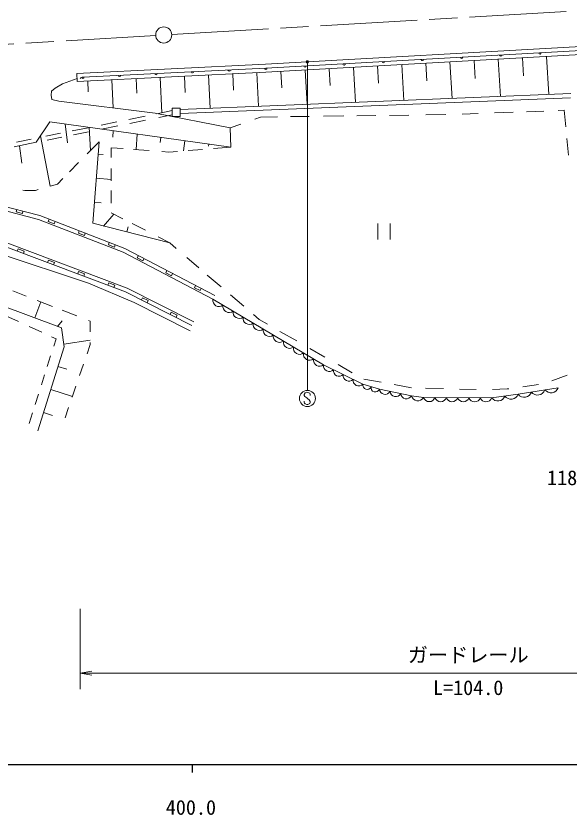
# Model space of a CAD drawing. Units: millimetres, scale not verified. Extents: x 40000 to 680000, y 20000 to 380000.
# Drawn here: x 446140 to 514752, y 198715 to 297816 of the extents above; entities that cross this region are included whole.
import ezdxf
from ezdxf.enums import TextEntityAlignment as Align

# ---------------------------------------------------------------- set-up
doc = ezdxf.new("R2010")
doc.units = ezdxf.units.MM
doc.header["$LTSCALE"] = 1000
doc.linetypes.add('CHAIN', pattern=[18.5, 12, -1.5, 3.5, -1.5])
for name, color, linetype, lineweight in [('M-BGD', 7, 'Continuous', 13), ('M-BMK', 2, 'CHAIN', 13), ('M-BMK-SRVR', 3, 'Continuous', 13), ('M-STR-STR3', 7, 'Continuous', 13), ('M-STR-STRC', 7, 'Continuous', 13), ('M-TTL-BAND', 7, 'Continuous', 25)]:
    doc.layers.add(name, color=color, linetype=linetype, lineweight=lineweight)
doc.styles.add('ＭＳ ゴシック', font='')
doc.styles.get('ＭＳ ゴシック').set_extended_font_data('MS Gothic')

# ---------------------------------------------------------------- blocks, each defined once
blk = doc.blocks.new('filled_dot')
at = {"color": 0, "linetype": 'Continuous', "lineweight": -2, "const_width": 1.25}
blk.add_lwpolyline([(-0.625, 0, 1), (0.625, 0, 1)], format="xyb", close=True, dxfattribs=at)
blk = doc.blocks.new('open_arrow')
at = {"color": 0, "linetype": 'Continuous', "lineweight": -2}
blk.add_lwpolyline([(7.5, 1.25), (0, 0), (7.5, -1.25)], dxfattribs=at)

msp = doc.modelspace()

# ---------------------------------------------------------------- linework, layer by layer
at = {"layer": 'M-BGD'}
for p, q in [((477102, 291838), (550015, 295917)), ((477128, 291338), (550043, 295418)), ((477154, 290839), (550071, 294919)), ((506233, 287833), (505975, 292452)), ((509096, 290373), (508970, 292619)), ((512229, 288073), (511965, 292787)), ((453689, 290693), (477102, 291838)), ((488246, 287110), (488003, 291446)), ((491117, 289487), (490998, 291614)), ((494241, 287351), (493994, 291781)), ((497110, 289782), (496989, 291949)), ((500237, 287592), (499984, 292116)), ((503103, 290078), (502980, 292284)), ((453738, 289694), (453689, 290693)), ((453738, 289694), (477154, 290839)), ((454441, 290229), (477128, 291338)), ((470230, 286387), (470029, 290491)), ((473125, 288600), (473026, 290637)), ((476225, 286628), (476022, 290784)), ((479132, 288896), (479017, 290943)), ((482250, 286870), (482012, 291111)), ((485124, 289191), (485008, 291278)), ((451892, 289395), (451013, 288873)), ((453720, 290056), (451892, 289395)), ((455113, 288414), (455047, 289758)), ((458215, 286404), (458044, 289905)), ((461128, 288250), (461040, 290051)), ((464251, 285814), (464036, 290198)), ((467133, 288305), (467033, 290344)), ((450532, 288484), (450489, 287986)), ((451013, 288873), (450532, 288484)), ((450489, 287986), (450575, 287471)), ((450575, 287471), (451468, 287265)), ((466493, 286237), (514971, 288184)), ((466493, 285737), (514947, 287682)), ((451468, 287265), (463399, 285742)), ((463399, 285742), (472722, 283951)), ((463635, 285689), (465533, 286073)), ((463858, 285224), (465533, 285563)), ((465533, 286362), (466493, 286362)), ((465533, 285362), (465533, 286362)), ((466493, 286362), (466493, 285362)), ((484295, 285385), (486804, 285418)), ((488433, 285439), (490791, 285470)), ((492464, 285492), (494858, 285524)), ((496991, 285552), (499461, 285584)), ((501492, 285634), (503490, 285709)), ((505487, 285785), (507840, 285874)), ((509468, 285936), (511615, 286017)), ((513415, 286086), (514160, 286114)), ((514160, 286114), (514350, 284073)), ((448659, 282149), (450325, 284694)), ((450325, 284694), (472790, 281534)), ((452543, 282103), (452243, 284424)), ((456715, 284289), (458661, 284683)), ((460129, 284980), (462154, 285389)), ((460279, 284500), (462217, 284892)), ((466493, 285362), (465533, 285362)), ((475777, 285029), (476494, 285282)), ((476494, 285282), (478602, 285310)), ((480190, 285331), (482505, 285361)), ((453126, 283563), (455099, 283962)), ((453265, 283081), (455146, 283461)), ((455382, 281137), (455214, 284006)), ((456756, 283787), (458792, 284199)), ((458155, 282804), (458185, 283588)), ((472722, 283951), (474021, 284409)), ((472790, 281534), (472722, 283951)), ((446222, 282166), (448010, 282528)), ((450387, 276695), (449177, 282940)), ((449849, 282900), (451658, 283266)), ((450020, 282424), (451810, 282786)), ((461041, 281241), (461156, 283171)), ((464039, 282129), (464126, 282753)), ((514486, 282618), (514679, 280550)), ((445932, 281597), (448659, 282149)), ((446854, 279570), (446592, 281731)), ((454954, 280700), (456444, 282223)), ((456444, 282223), (455659, 272104)), ((457938, 281477), (457943, 280268)), ((459425, 281363), (457938, 281477)), ((466919, 281072), (467097, 282335)), ((470036, 281689), (470068, 281917)), ((472790, 281534), (470625, 281364)), ((456947, 280622), (456324, 280671)), ((462662, 281117), (460715, 281265)), ((465120, 280931), (464246, 280997)), ((466178, 281014), (465120, 280931)), ((469273, 281257), (467485, 281117)), ((452773, 278470), (453902, 279624)), ((457948, 278915), (457953, 277374)), ((428569, 277852), (448930, 272583)), ((428671, 278342), (449083, 273060)), ((428671, 278342), (449083, 273060)), ((451273, 276938), (451974, 277654)), ((457952, 277535), (456092, 277680)), ((450385, 276694), (451273, 276938)), ((446989, 276200), (447252, 276162)), ((447252, 276162), (448544, 276191)), ((448544, 276191), (448876, 276281)), ((457957, 276183), (457963, 274604)), ((456708, 274623), (455860, 274689)), ((446160, 273507), (446235, 273797)), ((447009, 273597), (446934, 273306)), ((446934, 273306), (446160, 273507)), ((448930, 272583), (459431, 268525)), ((449083, 273060), (459638, 268981)), ((449083, 273060), (459638, 268981)), ((450148, 272327), (450257, 272607)), ((458291, 273246), (457003, 271762)), ((457967, 273413), (459413, 272669)), ((450895, 272039), (450148, 272327)), ((451003, 272318), (450895, 272039)), ((455659, 272104), (465227, 269674)), ((460070, 271651), (459911, 271024)), ((460571, 272072), (462204, 271231)), ((491049, 270096), (491049, 272096)), ((492549, 272096), (492549, 270096)), ((453880, 270885), (453988, 271165)), ((454626, 270597), (453880, 270885)), ((454734, 270877), (454626, 270597)), ((445015, 269664), (459930, 264076)), ((457611, 269443), (457719, 269723)), ((463780, 270420), (465227, 269674)), ((465227, 269674), (466026, 268989)), ((442997, 268707), (455143, 264659)), ((444870, 269185), (459728, 263617)), ((459728, 263617), (444870, 269185)), ((446306, 268647), (446411, 268928)), ((446411, 268928), (447160, 268647)), ((447160, 268647), (447055, 268366)), ((458357, 269155), (457611, 269443)), ((458465, 269435), (458357, 269155)), ((459638, 268981), (470805, 263130)), ((459638, 268981), (470805, 263130)), ((459431, 268525), (470573, 262687)), ((461185, 267832), (461324, 268098)), ((461894, 267461), (461185, 267832)), ((462033, 267727), (461894, 267461)), ((467326, 267872), (468817, 266592)), ((450051, 267243), (450157, 267524)), ((450157, 267524), (450906, 267243)), ((450906, 267243), (450801, 266962)), ((453797, 265840), (453902, 266121)), ((453902, 266121), (454652, 265840)), ((454652, 265840), (454546, 265559)), ((464728, 265976), (464867, 266242)), ((465437, 265605), (464728, 265976)), ((465576, 265870), (465437, 265605)), ((469874, 265686), (471584, 264225)), ((455143, 264659), (460811, 262270)), ((457543, 264436), (457648, 264717)), ((457648, 264717), (458397, 264436)), ((437780, 264370), (451774, 259133)), ((445767, 263727), (447394, 263086)), ((458397, 264436), (458292, 264155)), ((459728, 263617), (467961, 259430)), ((467961, 259430), (459728, 263617)), ((459930, 264076), (468188, 259875)), ((468271, 264119), (468410, 264385)), ((468980, 263748), (468271, 264119)), ((469119, 264014), (468980, 263748)), ((461705, 262612), (461841, 262879)), ((461841, 262879), (462555, 262516)), ((470573, 262687), (484307, 254535)), ((471224, 262301), (470573, 262687)), ((470573, 262687), (484307, 254535)), ((472765, 263216), (474401, 261818)), ((449219, 262368), (448471, 260369)), ((448761, 262548), (450662, 261800)), ((460811, 262270), (467735, 258747)), ((462555, 262516), (462419, 262249)), ((444890, 260644), (446468, 259914)), ((451883, 261319), (453696, 260606)), ((465271, 260798), (465407, 261066)), ((465407, 261066), (466120, 260703)), ((466120, 260703), (465984, 260435)), ((475588, 260803), (476327, 260172)), ((451856, 259991), (451281, 259318)), ((455153, 260032), (455353, 259953)), ((455353, 259953), (455353, 258656)), ((476327, 260172), (477327, 259599)), ((447789, 259303), (449346, 258583)), ((451774, 259133), (452123, 256800)), ((478895, 258700), (480971, 257510)), ((450563, 258020), (451107, 257768)), ((451107, 257768), (450827, 256883)), ((452123, 256800), (448852, 246363)), ((455353, 257600), (452076, 257110)), ((455353, 257064), (454955, 255904)), ((455353, 257308), (455353, 257064)), ((482583, 256586), (484466, 255506)), ((450440, 255658), (450021, 254334)), ((452461, 253996), (451353, 254343)), ((454518, 254634), (454028, 253206)), ((484307, 254535), (489177, 252154)), ((484307, 254535), (489177, 252154)), ((486094, 254573), (487862, 253577)), ((449697, 253309), (449306, 252075)), ((489298, 252769), (491441, 252385)), ((512612, 252577), (514539, 253254)), ((453575, 251889), (453106, 250524)), ((489177, 252154), (491229, 251525)), ((489177, 252154), (491229, 251525)), ((493063, 252095), (495208, 251711)), ((508437, 250896), (513416, 251717)), ((508437, 250896), (513416, 251717)), ((509004, 251827), (510953, 252103)), ((448932, 250891), (448537, 249644)), ((453145, 250637), (450456, 251480)), ((491229, 251525), (495196, 250705)), ((491229, 251525), (495196, 250705)), ((496951, 251663), (499196, 251600)), ((501155, 251546), (503220, 251489)), ((505154, 250458), (508437, 250896)), ((505154, 250458), (508437, 250896)), ((505250, 251497), (507091, 251556)), ((507091, 251556), (507279, 251582)), ((495196, 250705), (496700, 250486)), ((495196, 250705), (496700, 250486)), ((496700, 250486), (505154, 250458)), ((496700, 250486), (505154, 250458)), ((452667, 249247), (452226, 247964)), ((448211, 248613), (447782, 247255)), ((450666, 248270), (449558, 248617))]:
    msp.add_line(p, q, dxfattribs=at)
for centre, radius, start, end in [((496572, 292426), 150, 183.20225, 3.20225), ((501433, 292698), 150, 183.20225, 3.20225), ((506294, 292970), 150, 183.20225, 3.20225), ((511155, 293242), 150, 183.20225, 3.20225), ((481989, 291610), 150, 183.20225, 3.20225), ((486850, 291882), 150, 183.20225, 3.20225), ((491711, 292154), 150, 183.20225, 3.20225), ((458978, 290451), 150, 182.7989, 2.7989), ((463516, 290673), 150, 182.7989, 2.7989), ((468053, 290895), 150, 182.7989, 2.7989), ((472591, 291117), 150, 182.7989, 2.7989), ((477128, 291338), 150, 182.7989, 3.20225), ((454465, 289730), 500, 92.7989, 137.7989), ((454441, 290229), 150, 182.7989, 2.7989), ((471339, 262555), 777, 170.19369, 308.41754), ((472587, 261814), 777, 170.19369, 308.41754), ((473836, 261073), 777, 170.19369, 308.41754), ((475084, 260332), 777, 170.19369, 308.41754), ((476333, 259590), 777, 170.19369, 308.41754), ((477582, 258849), 777, 170.19369, 308.41754), ((478830, 258108), 777, 170.19369, 308.41754), ((480079, 257367), 777, 170.19369, 308.41754), ((481327, 256626), 777, 170.19369, 308.41754), ((482576, 255885), 777, 170.19369, 308.41754), ((483824, 255143), 777, 170.19369, 308.41754), ((485008, 254425), 709, 171.09963, 316.80493), ((486225, 253830), 709, 171.09963, 316.80493), ((487442, 253235), 709, 171.09963, 316.80493), ((488660, 252640), 709, 171.09963, 316.80493), ((489701, 252033), 538, 166.98883, 338.91311), ((490727, 251719), 538, 166.98883, 338.91311), ((512512, 252031), 957, 217.89796, 340.82242), ((491932, 251590), 706, 185.26527, 331.35599), ((493254, 251316), 706, 185.26527, 331.35599), ((494576, 251043), 706, 185.26527, 331.35599), ((507559, 251218), 936, 215.3421, 339.84718), ((509192, 251484), 957, 217.89796, 340.82242), ((510852, 251758), 957, 217.89796, 340.82242), ((495995, 250920), 828, 195.06067, 328.38754), ((497406, 250730), 746, 199.08387, 340.54529), ((498814, 250725), 746, 199.08387, 340.54529), ((500223, 250721), 746, 199.08387, 340.54529), ((501632, 250716), 746, 199.08387, 340.54529), ((503041, 250711), 746, 199.08387, 340.54529), ((504450, 250707), 746, 199.08387, 340.54529), ((505917, 250999), 936, 215.3421, 339.84718)]:
    msp.add_arc(centre, radius, start, end, dxfattribs=at)
for points, knots in [([(186379, 292861), (188736, 293846), (191093, 294831), (193526, 295617), (195609, 296290), (197749, 296817), (199912, 297105), (202658, 297470), (205443, 297450), (208220, 297601), (212194, 297817), (216152, 298385), (220000, 299337), (223793, 300276), (227478, 301587), (231284, 302561), (233668, 303171), (236099, 303648), (238538, 303739), (241577, 303853), (244627, 303367), (247652, 302871), (250564, 302393), (253453, 301905), (256372, 301592), (259488, 301257), (262638, 301122), (265775, 301246), (268446, 301351), (271108, 301645), (273735, 302169), (276187, 302657), (278609, 303345), (280884, 304359), (282901, 305258), (284803, 306413), (286898, 307149), (287740, 307445), (288613, 307673), (289502, 307707), (290319, 307738), (291149, 307606), (291920, 307335), (293657, 306725), (295089, 305414), (296764, 304701), (298264, 304064), (299959, 303907), (301624, 303818), (303094, 303739), (304542, 303714), (305986, 303818), (307881, 303954), (309768, 304313), (311636, 304731), (315817, 305668), (319898, 306904), (324036, 307955), (327718, 308890), (331445, 309678), (335072, 310807), (337603, 311595), (340086, 312549), (342450, 313783), (344411, 314806), (346291, 316022), (348340, 316759), (350606, 317574), (353077, 317805), (355532, 317999), (361359, 318460), (367088, 318716), (372846, 318663), (376719, 318627), (380605, 318451), (384490, 318178), (388879, 317869), (393266, 317435), (397643, 317531), (405190, 317696), (412708, 319437), (419950, 321781), (423005, 322770), (426011, 323866), (428878, 325253), (433348, 327416), (437479, 330286), (441901, 332571), (443936, 333622), (446032, 334549), (448098, 335545), (450215, 336566), (452301, 337659), (454484, 338521), (455917, 339087), (457393, 339555), (458886, 339947), (460016, 340244), (461156, 340499), (462296, 340753)], [0, 0, 0, 0, 1, 1, 1, 2, 2, 2, 3, 3, 3, 4, 4, 4, 5, 5, 5, 6, 6, 6, 7, 7, 7, 8, 8, 8, 9, 9, 9, 10, 10, 10, 11, 11, 11, 12, 12, 12, 13, 13, 13, 14, 14, 14, 15, 15, 15, 16, 16, 16, 17, 17, 17, 18, 18, 18, 19, 19, 19, 20, 20, 20, 21, 21, 21, 22, 22, 22, 23, 23, 23, 24, 24, 24, 25, 25, 25, 26, 26, 26, 27, 27, 27, 28, 28, 28, 29, 29, 29, 30, 30, 30, 31, 31, 31, 32, 32, 32, 33, 33, 33, 33]), ([(186379, 295837), (189116, 296798), (191852, 297760), (194642, 298593), (196680, 299202), (198746, 299742), (200842, 300019), (203828, 300414), (206873, 300275), (209894, 300453), (213585, 300670), (217241, 301359), (220806, 302313), (224679, 303350), (228445, 304700), (232338, 305723), (234114, 306190), (235915, 306589), (237732, 306715), (240520, 306909), (243343, 306463), (246102, 305847), (249377, 305116), (252561, 304147), (255836, 303615), (259513, 303018), (263303, 302971), (267044, 303265), (269319, 303443), (271575, 303747), (273793, 304245), (276809, 304922), (279753, 305958), (282558, 307273), (284376, 308126), (286136, 309096), (288138, 309505), (289130, 309708), (290181, 309773), (291114, 309505), (292395, 309138), (293454, 308144), (294648, 307459), (295975, 306697), (297468, 306316), (298973, 306082), (301980, 305614), (305035, 305730), (308040, 306095), (314634, 306897), (320984, 308900), (327446, 310497), (330729, 311309), (334040, 312015), (337180, 313225), (339006, 313929), (340773, 314802), (342450, 315829), (343918, 316728), (345317, 317745), (346852, 318495), (348719, 319407), (350789, 319925), (352866, 320231), (356334, 320743), (359822, 320665), (363304, 320819), (366089, 320942), (368870, 321213), (371652, 321285), (375370, 321382), (379091, 321123), (382819, 320927), (388899, 320606), (394998, 320450), (401039, 320981), (406978, 321502), (412861, 322688), (418648, 324261), (422278, 325248), (425871, 326388), (429250, 327981), (432120, 329335), (434836, 331016), (437589, 332625), (441540, 334935), (445567, 337095), (449710, 339017), (450943, 339589), (452186, 340140), (453430, 340691)], [0, 0, 0, 0, 1, 1, 1, 2, 2, 2, 3, 3, 3, 4, 4, 4, 5, 5, 5, 6, 6, 6, 7, 7, 7, 8, 8, 8, 9, 9, 9, 10, 10, 10, 11, 11, 11, 12, 12, 12, 13, 13, 13, 14, 14, 14, 15, 15, 15, 16, 16, 16, 17, 17, 17, 18, 18, 18, 19, 19, 19, 20, 20, 20, 21, 21, 21, 22, 22, 22, 23, 23, 23, 24, 24, 24, 25, 25, 25, 26, 26, 26, 27, 27, 27, 28, 28, 28, 29, 29, 29, 30, 30, 30, 30]), ([(207269, 294852), (212097, 295691), (216925, 296530), (221674, 297725), (225063, 298578), (228411, 299613), (231842, 300267), (234758, 300823), (237734, 301105), (240708, 301135), (242760, 301156), (244811, 301057), (246846, 300825), (250265, 300436), (253638, 299672), (257064, 299342), (259419, 299115), (261798, 299093), (264159, 299227), (266669, 299368), (269156, 299685), (271659, 300034), (274094, 300374), (276544, 300744), (278838, 301569), (280711, 302243), (282481, 303219), (284294, 304049), (285534, 304617), (286795, 305115), (288138, 305475), (288836, 305662), (289556, 305811), (290246, 305785), (292182, 305712), (293884, 304257), (295715, 303376), (296769, 302869), (297867, 302552), (298988, 302313), (301034, 301877), (303159, 301699), (305250, 301817), (308342, 301992), (311359, 302812), (314364, 303615), (318698, 304773), (323007, 305893), (327322, 307025), (330224, 307787), (333128, 308554), (336002, 309443), (338602, 310248), (341178, 311152), (343566, 312481), (345006, 313282), (346378, 314238), (347844, 314899), (352372, 316941), (357800, 316175), (362972, 316077), (366734, 316006), (370359, 316289), (374008, 316201), (377239, 316123), (380487, 315755), (383742, 315333), (389929, 314531), (396138, 313537), (402279, 314081), (405154, 314335), (408015, 314927), (410836, 315643), (414473, 316566), (418046, 317696), (421500, 319115), (425556, 320782), (429448, 322847), (433280, 325005), (436688, 326924), (440048, 328916), (443510, 330709), (446460, 332237), (449483, 333622), (452500, 335049), (454901, 336185), (457298, 337349), (459816, 338149), (462124, 338883), (464534, 339311), (466946, 339637), (468991, 339913), (471037, 340116), (473084, 340319)], [0, 0, 0, 0, 1, 1, 1, 2, 2, 2, 3, 3, 3, 4, 4, 4, 5, 5, 5, 6, 6, 6, 7, 7, 7, 8, 8, 8, 9, 9, 9, 10, 10, 10, 11, 11, 11, 12, 12, 12, 13, 13, 13, 14, 14, 14, 15, 15, 15, 16, 16, 16, 17, 17, 17, 18, 18, 18, 19, 19, 19, 20, 20, 20, 21, 21, 21, 22, 22, 22, 23, 23, 23, 24, 24, 24, 25, 25, 25, 26, 26, 26, 27, 27, 27, 28, 28, 28, 29, 29, 29, 30, 30, 30, 31, 31, 31, 31])]:
    msp.add_open_spline(points, degree=3, knots=knots, dxfattribs=at)
at = {"layer": 'M-BMK'}
for p, q in [((465471, 295518), (542187, 300025)), ((396946, 291493), (463474, 295401))]:
    msp.add_line(p, q, dxfattribs=at)
at = {"layer": 'M-BMK-SRVR'}
msp.add_circle((464472, 295460), 1000, dxfattribs=at)
at = {"layer": 'M-STR-STR3'}
for p, q in [((454095, 224305), (454095, 214305)), ((454095, 216305), (550404, 216305))]:
    msp.add_line(p, q, dxfattribs=at)
at = {"layer": 'M-STR-STRC'}
for p, q in [((482290, 292128), (482290, 251378)), ((482016, 251075), (481892, 250890)), ((481892, 250890), (481895, 250759)), ((481895, 250759), (481958, 250629)), ((482208, 251140), (482016, 251075)), ((482329, 251138), (482208, 251140)), ((482579, 251019), (482329, 251138)), ((482643, 250888), (482579, 251019)), ((482643, 250759), (482643, 250888)), ((481895, 249911), (481892, 250032)), ((481934, 249808), (481895, 249911)), ((482018, 249697), (481934, 249808)), ((481958, 250629), (482213, 250448)), ((482213, 250448), (482342, 250316)), ((482342, 250316), (482521, 250200)), ((482582, 249758), (482440, 249666)), ((482521, 250200), (482648, 250000)), ((482643, 249889), (482582, 249758)), ((482648, 250000), (482643, 249889)), ((482205, 249637), (482018, 249697)), ((482340, 249637), (482205, 249637)), ((482440, 249666), (482340, 249637))]:
    msp.add_line(p, q, dxfattribs=at)
msp.add_circle((482299, 250378), 1000, dxfattribs=at)
at = {"layer": 'M-TTL-BAND'}
for p, q in [((40000, 205000), (579000, 205000)), ((468000, 205000), (468000, 204000))]:
    msp.add_line(p, q, dxfattribs=at)

# ---------------------------------------------------------------- block references
at = {"layer": 'M-STR-STR3', "xscale": 193, "yscale": 193}
msp.add_blockref('open_arrow', (454095, 216305), dxfattribs=at)
at = {"layer": 'M-STR-STRC', "xscale": 160, "yscale": 160, "rotation": 270}
msp.add_blockref('filled_dot', (482290, 292128), dxfattribs=at)

# ---------------------------------------------------------------- texts
at = {"layer": 'M-STR-STR3', "style": 'ＭＳ ゴシック'}
for s, p in [('ガードレール', (494750, 217102)), ('L=104.0', (497875, 213043))]:
    msp.add_text(s, height=1833, dxfattribs=at).set_placement(p, align=Align.BOTTOM_LEFT)
at = {"layer": 'M-STR-STRC', "style": 'ＭＳ ゴシック'}
msp.add_text('118-2-NO-30', height=1833, dxfattribs=at).set_placement((512028, 239080), align=Align.BOTTOM_LEFT)
at = {"layer": 'M-TTL-BAND', "style": 'ＭＳ ゴシック'}
msp.add_text('400.0', height=1833, dxfattribs=at).set_placement((467844, 198195), align=Align.BOTTOM_CENTER)

doc.saveas('drawing.dxf')
